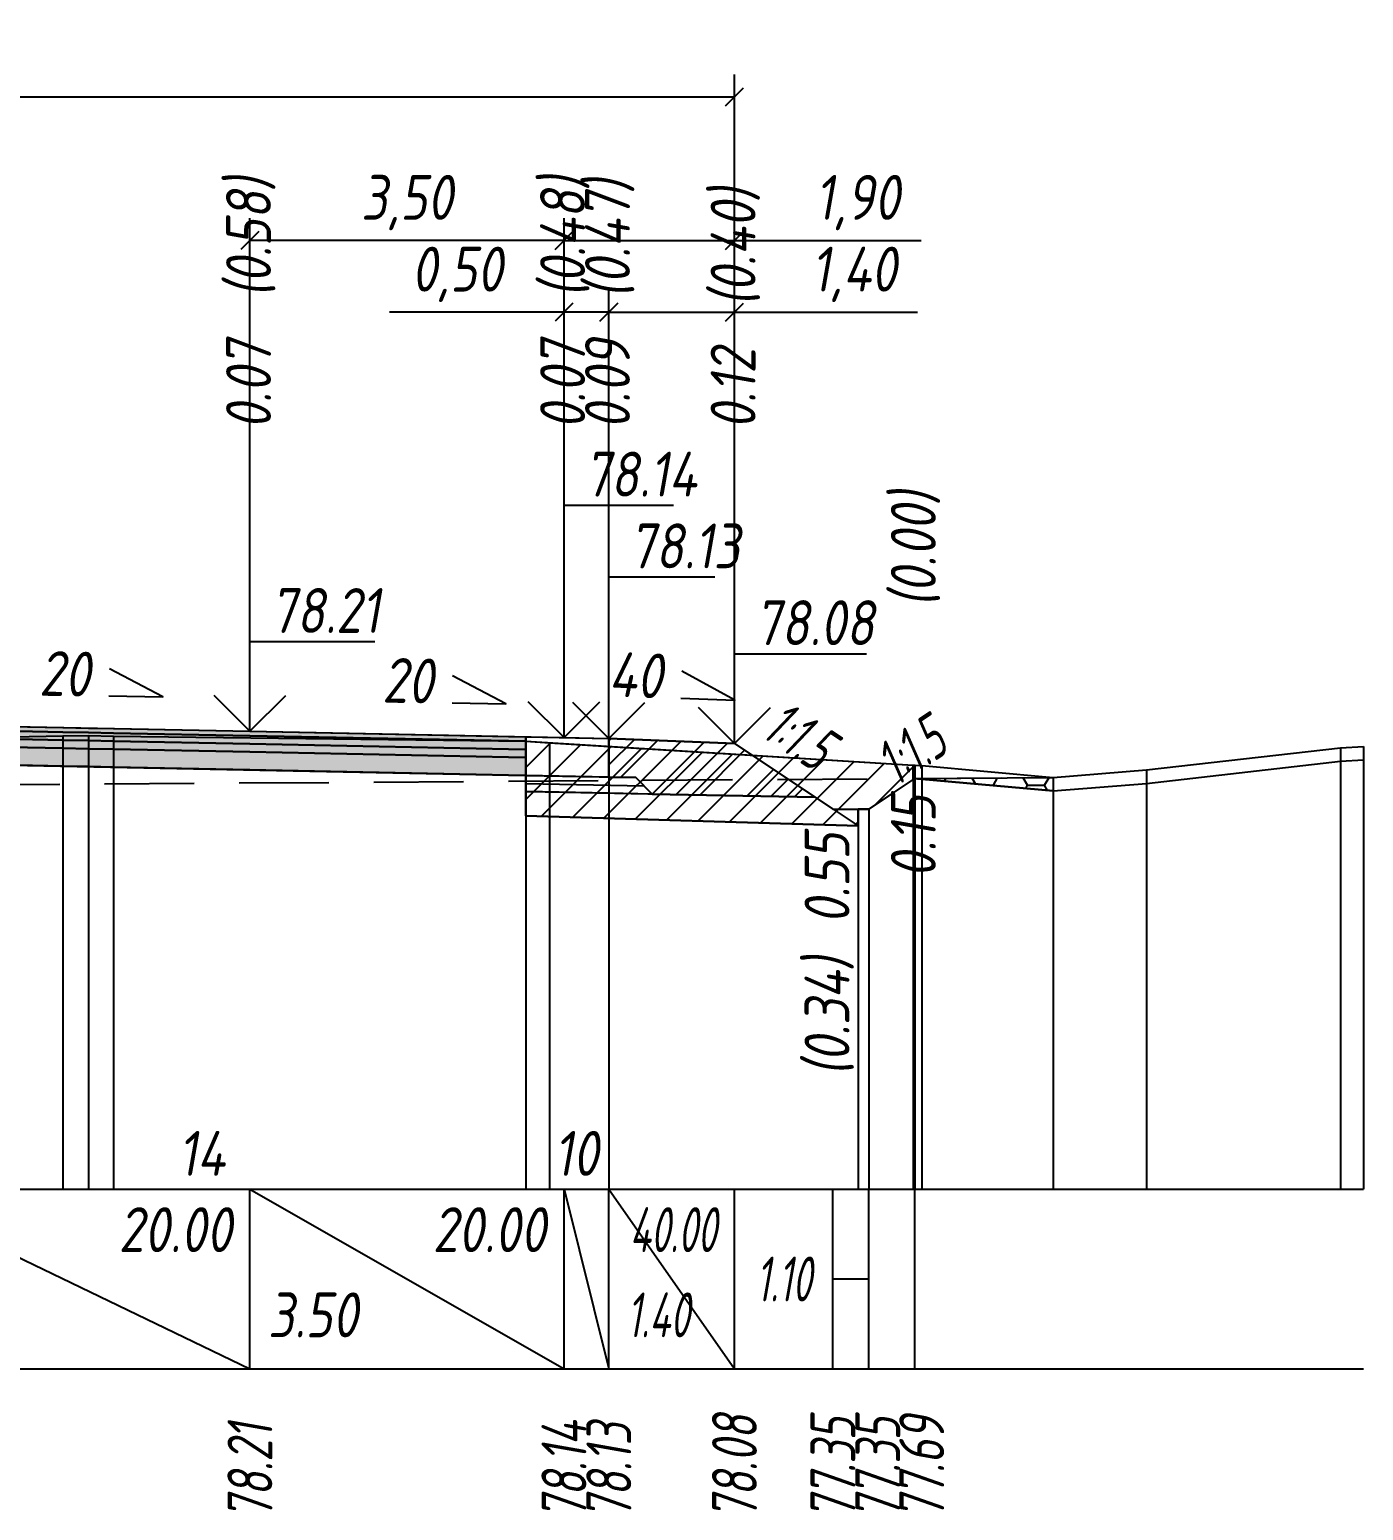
# Model space of a CAD drawing. Extents: x -717 to 1451, y -133302 to 233.
# Drawn here: x 165.9 to 240.2, y -19318.9 to -19236.4 of the extents above; entities that cross this region are included whole.
import ezdxf
from ezdxf.enums import TextEntityAlignment as Align

# ---------------------------------------------------------------- set-up
doc = ezdxf.new("R2010")
doc.units = 0
doc.linetypes.add('штриховая', pattern=[0.75, 0.5, -0.25])
for name, color, linetype in [('Интерполированный поперечник', 2, 'Continuous'), ('Код_514', 1, 'Continuous'), ('Контур_0', 7, 'Continuous'), ('Контур_2521', 7, 'Continuous'), ('Контур_2564', 7, 'Continuous'), ('Контур_2660', 7, 'Continuous'), ('Контур_2665', 7, 'Continuous'), ('Контур_400', 7, 'Continuous'), ('Контур_508', 7, 'Continuous'), ('Контур_512', 7, 'Continuous'), ('Контур_513', 7, 'Continuous'), ('Контур_818', 7, 'Continuous'), ('Красный поперечник', 1, 'Continuous'), ('Объём_2501', 7, 'Continuous'), ('Объём_2564', 7, 'Continuous'), ('Объём_2650', 7, 'Continuous'), ('Объём_2660', 7, 'Continuous'), ('Объём_2661', 7, 'Continuous'), ('Объём_2662', 7, 'Continuous'), ('Объём_2663', 7, 'Continuous'), ('Объём_2664', 7, 'Continuous'), ('Объём_2665', 7, 'Continuous'), ('Объём_2666', 7, 'Continuous'), ('Объём_2667', 7, 'Continuous'), ('Объём_2668', 7, 'Continuous'), ('Объём_2669', 7, 'Continuous'), ('Объём_2675', 7, 'Continuous'), ('Объём_2753', 7, 'Continuous'), ('Откосы', 7, 'Continuous'), ('Отметки покрытия', 7, 'Continuous'), ('Рабочие отметки', 7, 'Continuous'), ('Рабочие отметки доп.', 7, 'Continuous'), ('Слои выравнивания', 7, 'Continuous'), ('Таблица', 7, 'Continuous'), ('Уклоны проезжей части', 7, 'Continuous'), ('Черный поперечник', 3, 'Continuous')]:
    doc.layers.add(name, color=color, linetype=linetype)
for name, color, linetype, true_color in [('Контур_2540', 2, 'Continuous', 0xffff00), ('Контур_2560', 2, 'Continuous', 0xffff00), ('Контур_2561', 7, 'Continuous', 0xff8040), ('Контур_2562', 3, 'Continuous', 0x00ff00), ('Контур_2563', 7, 'Continuous', 0xff8000), ('Контур_2570', 7, 'Continuous', 0x80ff00), ('Контур_2725', 7, 'Continuous', 0x323232), ('Контур_2736', 4, 'Continuous', 0x00ffff), ('Контур_2737', 4, 'Continuous', 0x00ffff), ('Контур_2738', 4, 'Continuous', 0x00ffff), ('Контур_2739', 4, 'Continuous', 0x00ffff), ('Контур_2741', 4, 'Continuous', 0x00ffff), ('Контур_2742', 4, 'Continuous', 0x00ffff), ('Контур_2743', 4, 'Continuous', 0x00ffff), ('Контур_2744', 7, 'Continuous', 0xa4ffff), ('Контур_2745', 7, 'Continuous', 0xa4ffff), ('Контур_2747', 4, 'Continuous', 0x00ffff), ('Контур_2748', 4, 'Continuous', 0x00ffff), ('Контур_2749', 4, 'Continuous', 0x00ffff), ('Контур_2750', 4, 'Continuous', 0x00ffff), ('Контур_2751', 4, 'Continuous', 0x00ffff), ('Контур_2752', 4, 'Continuous', 0x00ffff), ('Контур_2760', 7, 'Continuous', 0x323232), ('Контур_2761', 7, 'Continuous', 0x323232), ('Контур_2762', 7, 'Continuous', 0x323232), ('Контур_2763', 7, 'Continuous', 0x323232), ('Контур_402', 7, 'Continuous', 0xff6464), ('Контур_703', 4, 'Continuous', 0x00ffff), ('Контур_705', 4, 'Continuous', 0x00ffff), ('Контур_707', 4, 'Continuous', 0x00ffff), ('Контур_720', 131, 'Continuous', 0xaaffff), ('Объём_2500', 7, 'Continuous', 0xc0c0c0), ('Объём_2520', 7, 'Continuous', 0x80ffff), ('Объём_2540', 2, 'Continuous', 0xffff00), ('Объём_2560', 2, 'Continuous', 0xffff00), ('Объём_2561', 7, 'Continuous', 0xff8040), ('Объём_2562', 3, 'Continuous', 0x00ff00), ('Объём_2563', 7, 'Continuous', 0xff8000), ('Объём_2570', 7, 'Continuous', 0x80ff00), ('Объём_2600', 7, 'Continuous', 0x808000), ('Объём_2746', 2, 'Continuous', 0xffff00)]:
    doc.layers.add(name, color=color, linetype=linetype, true_color=true_color)
doc.styles.get("Standard").update_dxf_attribs({"font": 'txt', "height": 2.5})
doc.styles.add('М', font='romand.shx', dxfattribs={"width": 0.8, "oblique": 10, "height": 2.5})
doc.dimstyles.new('ISO-25', dxfattribs={"dimtxt": 2.5, "dimasz": 2.5, "dimexe": 1.25, "dimexo": 0.625, "dimtad": 1, "dimtxsty": 'Standard', "dimcen": 2.5, "dimadec": 0, "dimazin": 0, "dimtfac": 1, "dimtmove": 0, "dimatfit": 3, "dimfxl": 1, "dimarcsym": 0})

# ---------------------------------------------------------------- blocks, each defined once
blk = doc.blocks.new('_Oblique')
at = {"color": 0, "linetype": 'ByBlock', "lineweight": -2}
blk.add_line((-0.5, -0.5), (0.5, 0.5), dxfattribs=at)
blk = doc.blocks.new('*D457')
at = {"color": 0, "lineweight": -2, "transparency": 16777216}
for p, q in [((198.128, -19275.312), (198.128, -19250.872)), ((205.128, -19275.592), (205.128, -19250.872)), ((198.128, -19252.122), (205.128, -19252.122)), ((205.128, -19252.122), (215.333, -19252.122))]:
    blk.add_line(p, q, dxfattribs=at)
at = {"layer": 'Defpoints', "color": 0, "transparency": 16777216}
for p in [(205.128, -19252.122), (198.128, -19275.937), (205.128, -19276.217)]:
    blk.add_point(p, dxfattribs=at)
at = {"color": 0, "lineweight": -2, "transparency": 16777216, "rotation": 180}
blk.add_blockref('_Oblique', (198.128, -19252.122), dxfattribs=at)
at = {"color": 0, "lineweight": -2, "transparency": 16777216}
blk.add_blockref('_Oblique', (205.128, -19252.122), dxfattribs=at)
at = {"color": 0, "transparency": 16777216, "insert": (211.793, -19250.009), "char_height": 2.5, "width": 8.75, "attachment_point": 5, "style": 'М'}
blk.add_mtext('1,40', dxfattribs=at)
blk = doc.blocks.new('*D459')
at = {"color": 0, "lineweight": -2, "transparency": 16777216}
for p, q in [((195.628, -19275.262), (195.628, -19250.872)), ((198.128, -19275.312), (198.128, -19250.872)), ((195.628, -19252.122), (185.912, -19252.122)), ((198.128, -19252.122), (195.628, -19252.122))]:
    blk.add_line(p, q, dxfattribs=at)
at = {"layer": 'Defpoints', "color": 0, "transparency": 16777216}
for p in [(198.128, -19252.122), (195.628, -19275.887), (198.128, -19275.937)]:
    blk.add_point(p, dxfattribs=at)
at = {"color": 0, "lineweight": -2, "transparency": 16777216, "rotation": 180}
blk.add_blockref('_Oblique', (195.628, -19252.122), dxfattribs=at)
at = {"color": 0, "lineweight": -2, "transparency": 16777216}
blk.add_blockref('_Oblique', (198.128, -19252.122), dxfattribs=at)
at = {"color": 0, "transparency": 16777216, "insert": (189.673, -19250.009), "char_height": 2.5, "width": 9.16667, "attachment_point": 5, "style": 'М'}
blk.add_mtext('0,50', dxfattribs=at)
blk = doc.blocks.new('*D461')
at = {"color": 0, "lineweight": -2, "transparency": 16777216}
for p, q in [((178.128, -19274.912), (178.128, -19246.872)), ((195.628, -19275.262), (195.628, -19246.872)), ((195.628, -19248.122), (178.128, -19248.122))]:
    blk.add_line(p, q, dxfattribs=at)
at = {"layer": 'Defpoints', "color": 0, "transparency": 16777216}
for p in [(178.128, -19248.122), (178.128, -19275.537), (195.628, -19275.887)]:
    blk.add_point(p, dxfattribs=at)
at = {"color": 0, "lineweight": -2, "transparency": 16777216, "rotation": 180}
blk.add_blockref('_Oblique', (178.128, -19248.122), dxfattribs=at)
at = {"color": 0, "lineweight": -2, "transparency": 16777216}
blk.add_blockref('_Oblique', (195.628, -19248.122), dxfattribs=at)
at = {"color": 0, "transparency": 16777216, "insert": (186.878, -19246.009), "char_height": 2.5, "width": 9.58333, "attachment_point": 5, "style": 'М'}
blk.add_mtext('3,50', dxfattribs=at)
blk = doc.blocks.new('*D462')
at = {"color": 0, "lineweight": -2, "transparency": 16777216}
for p, q in [((195.628, -19275.262), (195.628, -19246.872)), ((205.128, -19275.592), (205.128, -19246.872)), ((195.628, -19248.122), (205.128, -19248.122)), ((205.128, -19248.122), (215.525, -19248.122))]:
    blk.add_line(p, q, dxfattribs=at)
at = {"layer": 'Defpoints', "color": 0, "transparency": 16777216}
for p in [(195.628, -19248.122), (195.628, -19275.887), (205.128, -19276.217)]:
    blk.add_point(p, dxfattribs=at)
at = {"color": 0, "lineweight": -2, "transparency": 16777216, "rotation": 180}
blk.add_blockref('_Oblique', (195.628, -19248.122), dxfattribs=at)
at = {"color": 0, "lineweight": -2, "transparency": 16777216}
blk.add_blockref('_Oblique', (205.128, -19248.122), dxfattribs=at)
at = {"color": 0, "transparency": 16777216, "insert": (211.985, -19246.009), "char_height": 2.5, "width": 8.75, "attachment_point": 5, "style": 'М'}
blk.add_mtext('1,90', dxfattribs=at)
blk = doc.blocks.new('*D464')
at = {"color": 0, "lineweight": -2, "transparency": 16777216}
for p, q in [((109.628, -19275.592), (109.628, -19238.872)), ((205.128, -19275.592), (205.128, -19238.872)), ((109.628, -19240.122), (205.128, -19240.122))]:
    blk.add_line(p, q, dxfattribs=at)
at = {"layer": 'Defpoints', "color": 0, "transparency": 16777216}
for p in [(205.128, -19240.122), (109.628, -19276.217), (205.128, -19276.217)]:
    blk.add_point(p, dxfattribs=at)
at = {"color": 0, "lineweight": -2, "transparency": 16777216, "rotation": 180}
blk.add_blockref('_Oblique', (109.628, -19240.122), dxfattribs=at)
at = {"color": 0, "lineweight": -2, "transparency": 16777216}
blk.add_blockref('_Oblique', (205.128, -19240.122), dxfattribs=at)
at = {"color": 0, "transparency": 16777216, "insert": (157.378, -19238.009), "char_height": 2.5, "width": 10.41667, "attachment_point": 5, "style": 'М'}
blk.add_mtext('19,10', dxfattribs=at)

msp = doc.modelspace()

# ---------------------------------------------------------------- hatches: boundary and pattern name
at = {"layer": 'Объём_2563'}
h = msp.add_hatch(dxfattribs=at)
h.set_pattern_fill('ANSI31', color=256, scale=0.3)
h.paths.add_polyline_path([(200.546, -19278.973), (199.628, -19278.055), (198.128, -19278.025), (198.128, -19275.875), (205.128, -19276.155), (209.628, -19279.155)])
at = {"layer": 'Объём_2600'}
h = msp.add_hatch(dxfattribs=at)
h.set_pattern_fill('ANSI31', color=6, scale=0.4)
h.paths.add_polyline_path([(212.611, -19279.81), (212.019, -19279.81), (212.019, -19280.749), (193.503, -19280.193), (193.503, -19276.025), (215.086, -19277.358), (215.086, -19278.108), (215.157, -19278.113)])
h = msp.add_hatch(dxfattribs=at)
h.set_pattern_fill('HONEY', color=5, scale=0.3)
h.paths.add_polyline_path([(215.171, -19278.103), (222.889, -19278.051), (222.889, -19278.801), (215.571, -19278.138), (215.157, -19278.113)])
at = {"layer": 'Слои выравнивания'}
for color, points in [(2, [(157.378, -19275.06), (161.797, -19275.148), (167.693, -19275.266), (169.135, -19275.295), (170.522, -19275.323), (178.128, -19275.475), (192.535, -19275.763), (193.503, -19275.782), (193.503, -19276.032), (192.535, -19276.013), (178.128, -19275.725), (170.522, -19275.573), (169.135, -19275.545), (167.693, -19275.516), (161.797, -19275.398), (157.378, -19275.31)]), (3, [(157.378, -19275.31), (161.797, -19275.398), (167.693, -19275.516), (169.135, -19275.545), (170.522, -19275.573), (178.128, -19275.725), (192.535, -19276.013), (193.503, -19276.032), (193.503, -19276.482), (192.535, -19276.463), (178.128, -19276.175), (170.522, -19276.023), (169.135, -19275.995), (167.693, -19275.966), (161.797, -19275.848), (157.378, -19275.76)]), (4, [(157.378, -19275.76), (161.797, -19275.848), (167.693, -19275.966), (169.135, -19275.995), (170.522, -19276.023), (178.128, -19276.175), (192.535, -19276.463), (193.503, -19276.482), (193.503, -19276.932), (192.535, -19276.913), (178.128, -19276.625), (170.522, -19276.473), (169.135, -19276.445), (167.693, -19276.416), (161.797, -19276.298), (157.378, -19276.21)]), (5, [(157.378, -19276.21), (161.797, -19276.298), (167.693, -19276.416), (169.135, -19276.445), (170.522, -19276.473), (178.128, -19276.625), (192.535, -19276.913), (193.503, -19276.932), (193.503, -19277.932), (192.535, -19277.913), (178.128, -19277.625), (170.522, -19277.473), (169.135, -19277.445), (167.693, -19277.416), (161.797, -19277.298), (157.378, -19277.21)])]:
    msp.add_hatch(color=color, dxfattribs=at).paths.add_polyline_path(points)

# ---------------------------------------------------------------- linework, layer by layer
at = {"layer": 'Интерполированный поперечник', "linetype": 'штриховая', "ltscale": 10, "flags": 128}
msp.add_lwpolyline([(110.028, -19278.81), (222.889, -19278.051)], dxfattribs=at)
at = {"layer": 'Код_514'}
for p, q in [((157.378, -19301), (178.128, -19311)), ((178.128, -19311), (178.128, -19301)), ((178.128, -19301), (195.628, -19311)), ((195.628, -19311), (195.628, -19301)), ((195.628, -19301), (198.128, -19311)), ((198.128, -19311), (198.128, -19301)), ((198.128, -19301), (205.128, -19311)), ((205.128, -19311), (205.128, -19301)), ((210.611, -19311), (210.611, -19301)), ((212.611, -19311), (212.611, -19301)), ((215.171, -19311), (215.171, -19301)), ((210.611, -19306), (212.611, -19306))]:
    msp.add_line(p, q, dxfattribs=at)
at = {"layer": 'Контур_0', "flags": 128}
for points in [[(193.503, -19275.782), (198.128, -19275.875), (198.128, -19278.025), (193.503, -19277.932), (193.503, -19275.782), (193.503, -19275.782)], [(205.128, -19276.155), (208.122, -19278.151), (208.122, -19278.151), (208.122, -19278.151), (208.122, -19278.151), (208.122, -19278.151), (208.122, -19278.151), (208.122, -19278.151), (208.122, -19278.151), (208.122, -19278.151), (208.122, -19278.151), (208.122, -19278.151), (208.122, -19278.151), (208.122, -19278.151), (208.122, -19278.151), (210.611, -19279.81)], [(205.128, -19276.155), (208.122, -19278.151), (208.122, -19278.151), (208.122, -19278.151), (208.122, -19278.151), (208.122, -19278.151), (208.122, -19278.151), (208.122, -19278.151), (208.122, -19278.151), (208.122, -19278.151), (208.122, -19278.151), (208.122, -19278.151), (208.122, -19278.151), (208.122, -19278.151), (208.122, -19278.151), (210.611, -19279.81), (212.611, -19279.81), (215.171, -19278.103), (215.171, -19278.103), (215.171, -19278.103), (215.171, -19278.103), (215.171, -19278.103), (215.171, -19278.103), (215.171, -19278.103), (215.171, -19278.103), (215.171, -19278.103), (215.171, -19278.103), (215.171, -19278.103), (215.171, -19278.103), (215.171, -19278.103)], [(198.128, -19278.925), (193.503, -19278.832), (193.503, -19277.932), (199.628, -19278.055), (200.546, -19278.973), (198.128, -19278.925), (198.128, -19278.925)], [(198.128, -19278.025), (199.628, -19278.055), (200.546, -19278.973), (209.628, -19279.155)]]:
    msp.add_lwpolyline(points, dxfattribs=at)
at = {"layer": 'Контур_2521', "color": 250, "flags": 128}
msp.add_lwpolyline([(193.503, -19278.382), (200.087, -19278.514)], dxfattribs=at)
at = {"layer": 'Контур_2540', "flags": 128}
msp.add_lwpolyline([(195.628, -19278.875), (209.628, -19279.155), (212.019, -19280.749), (193.503, -19280.193), (193.503, -19278.832), (195.628, -19278.875), (195.628, -19278.875)], dxfattribs=at)
at = {"layer": 'Контур_2560', "flags": 128}
msp.add_lwpolyline([(198.128, -19275.875), (205.128, -19276.155), (205.128, -19276.155), (205.128, -19276.155)], dxfattribs=at)
at = {"layer": 'Контур_2561', "flags": 128}
msp.add_lwpolyline([(198.128, -19275.875), (198.128, -19275.875), (205.128, -19276.155), (205.128, -19276.155), (198.128, -19275.875)], dxfattribs=at)
at = {"layer": 'Контур_2562', "flags": 128}
msp.add_lwpolyline([(205.128, -19276.155), (205.128, -19276.155), (205.128, -19276.155), (205.128, -19276.155), (205.128, -19276.155)], dxfattribs=at)
at = {"layer": 'Контур_2563', "flags": 128}
msp.add_lwpolyline([(200.546, -19278.973), (199.628, -19278.055), (198.128, -19278.025), (198.128, -19275.875), (205.128, -19276.155), (209.628, -19279.155), (200.546, -19278.973), (200.546, -19278.973)], dxfattribs=at)
at = {"layer": 'Контур_2564', "flags": 128}
msp.add_lwpolyline([(198.128, -19275.875), (205.128, -19276.155)], dxfattribs=at)
at = {"layer": 'Контур_2570', "flags": 128}
msp.add_lwpolyline([(157.378, -19275.932), (167.693, -19275.737), (169.135, -19275.712), (170.522, -19275.74), (193.503, -19276.025), (194.82, -19276.11), (215.086, -19277.358), (215.086, -19278.108), (215.571, -19278.138), (222.889, -19278.801), (222.889, -19278.801), (228.087, -19278.381), (238.904, -19277.142), (240.171, -19277.073)], dxfattribs=at)
at = {"layer": 'Контур_2660', "flags": 128}
msp.add_lwpolyline([(193.503, -19280.193), (212.019, -19280.749)], dxfattribs=at)
at = {"layer": 'Контур_2665', "flags": 128}
msp.add_lwpolyline([(205.128, -19276.155), (205.128, -19276.155)], dxfattribs=at)
at = {"layer": 'Контур_2725', "flags": 128}
msp.add_lwpolyline([(144.122, -19277.475), (157.378, -19277.21), (161.797, -19277.298), (167.693, -19277.416), (169.135, -19277.445), (170.522, -19277.473), (178.128, -19277.625), (192.535, -19277.913), (193.503, -19277.932)], dxfattribs=at)
at = {"layer": 'Контур_2736', "flags": 128}
for points in [[(205.128, -19276.155), (208.122, -19278.151)], [(208.122, -19278.151), (210.611, -19279.81)]]:
    msp.add_lwpolyline(points, dxfattribs=at)
at = {"layer": 'Контур_2737', "flags": 128}
msp.add_lwpolyline([(208.122, -19278.151), (208.122, -19278.151)], dxfattribs=at)
at = {"layer": 'Контур_2738', "flags": 128}
msp.add_lwpolyline([(208.122, -19278.151), (208.122, -19278.151)], dxfattribs=at)
at = {"layer": 'Контур_2739', "flags": 128}
msp.add_lwpolyline([(208.122, -19278.151), (208.122, -19278.151)], dxfattribs=at)
at = {"layer": 'Контур_2741', "flags": 128}
msp.add_lwpolyline([(215.171, -19278.103), (215.171, -19278.103)], dxfattribs=at)
at = {"layer": 'Контур_2742', "flags": 128}
msp.add_lwpolyline([(215.171, -19278.103), (215.171, -19278.103)], dxfattribs=at)
at = {"layer": 'Контур_2743', "flags": 128}
msp.add_lwpolyline([(215.171, -19278.103), (215.171, -19278.103)], dxfattribs=at)
at = {"layer": 'Контур_2744', "flags": 128}
msp.add_lwpolyline([(215.171, -19278.103), (215.171, -19278.103)], dxfattribs=at)
msp.add_lwpolyline([(215.171, -19278.103), (215.171, -19278.103)], dxfattribs=at)
msp.add_lwpolyline([(215.171, -19278.103), (215.171, -19278.103)], dxfattribs=at)
msp.add_lwpolyline([(215.171, -19278.103), (215.171, -19278.103)], dxfattribs=at)
msp.add_lwpolyline([(215.171, -19278.103), (215.171, -19278.103)], dxfattribs=at)
msp.add_lwpolyline([(215.171, -19278.103), (215.171, -19278.103)], dxfattribs=at)
at = {"layer": 'Контур_2745', "flags": 128}
msp.add_lwpolyline([(208.122, -19278.151), (208.122, -19278.151)], dxfattribs=at)
msp.add_lwpolyline([(208.122, -19278.151), (208.122, -19278.151)], dxfattribs=at)
msp.add_lwpolyline([(208.122, -19278.151), (208.122, -19278.151)], dxfattribs=at)
msp.add_lwpolyline([(208.122, -19278.151), (208.122, -19278.151)], dxfattribs=at)
msp.add_lwpolyline([(208.122, -19278.151), (208.122, -19278.151)], dxfattribs=at)
msp.add_lwpolyline([(208.122, -19278.151), (208.122, -19278.151)], dxfattribs=at)
at = {"layer": 'Контур_2747', "flags": 128}
msp.add_lwpolyline([(208.122, -19278.151), (208.122, -19278.151)], dxfattribs=at)
at = {"layer": 'Контур_2748', "flags": 128}
msp.add_lwpolyline([(208.122, -19278.151), (208.122, -19278.151)], dxfattribs=at)
at = {"layer": 'Контур_2749', "flags": 128}
msp.add_lwpolyline([(208.122, -19278.151), (208.122, -19278.151)], dxfattribs=at)
at = {"layer": 'Контур_2750', "flags": 128}
msp.add_lwpolyline([(215.171, -19278.103), (215.171, -19278.103)], dxfattribs=at)
at = {"layer": 'Контур_2751', "flags": 128}
msp.add_lwpolyline([(215.171, -19278.103), (215.171, -19278.103)], dxfattribs=at)
at = {"layer": 'Контур_2752', "flags": 128}
msp.add_lwpolyline([(215.171, -19278.103), (215.171, -19278.103)], dxfattribs=at)
at = {"layer": 'Контур_2760', "flags": 128}
msp.add_lwpolyline([(144.122, -19275.325), (157.378, -19275.06), (161.797, -19275.148), (167.693, -19275.266), (169.135, -19275.295), (170.522, -19275.323), (178.128, -19275.475), (192.535, -19275.763), (193.503, -19275.782)], dxfattribs=at)
at = {"layer": 'Контур_2761', "flags": 128}
msp.add_lwpolyline([(144.122, -19275.575), (157.378, -19275.31), (161.797, -19275.398), (167.693, -19275.516), (169.135, -19275.545), (170.522, -19275.573), (178.128, -19275.725), (192.535, -19276.013), (193.503, -19276.032)], dxfattribs=at)
at = {"layer": 'Контур_2762', "flags": 128}
msp.add_lwpolyline([(144.122, -19276.025), (157.378, -19275.76), (161.797, -19275.848), (167.693, -19275.966), (169.135, -19275.995), (170.522, -19276.023), (178.128, -19276.175), (192.535, -19276.463), (193.503, -19276.482)], dxfattribs=at)
at = {"layer": 'Контур_2763', "flags": 128}
msp.add_lwpolyline([(144.122, -19276.475), (157.378, -19276.21), (161.797, -19276.298), (167.693, -19276.416), (169.135, -19276.445), (170.522, -19276.473), (178.128, -19276.625), (192.535, -19276.913), (193.503, -19276.932)], dxfattribs=at)
at = {"layer": 'Контур_400', "flags": 128}
msp.add_lwpolyline([(157.378, -19275.06), (178.128, -19275.475), (195.628, -19275.825), (195.628, -19275.825), (195.628, -19275.825), (195.628, -19275.825), (195.628, -19275.825), (195.628, -19275.825), (198.128, -19275.875)], dxfattribs=at)
at = {"layer": 'Контур_402', "flags": 128}
msp.add_lwpolyline([(105, -19280.681), (144.122, -19279.507), (144.122, -19277.475), (157.378, -19277.21), (193.503, -19277.932), (193.503, -19280.193), (212.019, -19280.749)], dxfattribs=at)
at = {"layer": 'Контур_508', "flags": 128}
msp.add_lwpolyline([(105, -19280.681), (144.122, -19279.507), (144.122, -19277.475), (157.378, -19277.21), (193.503, -19277.932), (193.503, -19280.193), (212.019, -19280.749), (212.019, -19279.81), (212.611, -19279.81), (215.171, -19278.103)], dxfattribs=at)
at = {"layer": 'Контур_512', "flags": 128}
msp.add_lwpolyline([(193.503, -19280.193), (212.019, -19280.749), (212.019, -19279.81), (212.611, -19279.81), (215.171, -19278.103)], dxfattribs=at)
at = {"layer": 'Контур_513', "flags": 128}
msp.add_lwpolyline([(105, -19280.681), (144.122, -19279.507), (144.122, -19277.475), (157.378, -19277.21), (193.503, -19277.932), (193.503, -19280.193), (212.019, -19280.749), (212.019, -19279.81), (212.611, -19279.81), (215.171, -19278.103)], dxfattribs=at)
at = {"layer": 'Контур_703', "flags": 128}
msp.add_lwpolyline([(205.128, -19276.155), (208.122, -19278.151)], dxfattribs=at)
at = {"layer": 'Контур_705', "flags": 128}
msp.add_lwpolyline([(208.122, -19278.151), (208.122, -19278.151)], dxfattribs=at)
at = {"layer": 'Контур_707', "flags": 128}
msp.add_lwpolyline([(212.611, -19279.81), (215.171, -19278.103)], dxfattribs=at)
at = {"layer": 'Контур_720', "flags": 128}
msp.add_lwpolyline([(210.611, -19279.81), (212.611, -19279.81)], dxfattribs=at)
at = {"layer": 'Контур_818', "flags": 128}
msp.add_lwpolyline([(105, -19279.99), (107.513, -19279.669), (110.028, -19279.56), (110.028, -19279.56), (118.525, -19278.266), (119.653, -19278.105), (119.653, -19277.355), (121.042, -19277.268), (144.122, -19276.182), (157.378, -19275.932), (167.693, -19275.737), (169.135, -19275.712), (170.522, -19275.74), (193.503, -19276.025), (194.82, -19276.11), (215.086, -19277.358), (215.086, -19278.108), (215.171, -19278.114)], dxfattribs=at)
at = {"layer": 'Красный поперечник'}
for p, q in [((157.378, -19275.06), (178.128, -19275.475)), ((178.128, -19275.475), (195.628, -19275.825)), ((195.628, -19275.825), (198.128, -19275.875)), ((198.128, -19275.875), (205.128, -19276.155)), ((205.128, -19276.155), (210.611, -19279.81)), ((212.611, -19279.81), (215.171, -19278.103)), ((215.171, -19278.103), (215.171, -19301)), ((210.611, -19279.81), (212.611, -19279.81)), ((212.019, -19279.81), (212.019, -19301)), ((212.611, -19279.81), (212.611, -19301)), ((193.503, -19280.193), (193.503, -19301)), ((212.019, -19280.749), (212.019, -19301))]:
    msp.add_line(p, q, dxfattribs=at)
at = {"layer": 'Объём_2500', "flags": 128}
msp.add_lwpolyline([(193.503, -19275.782), (198.128, -19275.875), (198.128, -19278.025), (193.503, -19277.932), (193.503, -19275.782), (193.503, -19275.782)], dxfattribs=at)
at = {"layer": 'Объём_2501', "flags": 128}
msp.add_lwpolyline([(157.378, -19275.06), (178.128, -19275.475), (195.628, -19275.825), (195.628, -19275.825), (195.628, -19275.825), (195.628, -19275.825), (195.628, -19275.825), (195.628, -19275.825), (198.128, -19275.875)], dxfattribs=at)
at = {"layer": 'Объём_2520', "color": 250, "flags": 128}
msp.add_lwpolyline([(198.128, -19278.925), (193.503, -19278.832), (193.503, -19277.932), (199.628, -19278.055), (200.546, -19278.973), (198.128, -19278.925), (198.128, -19278.925)], dxfattribs=at)
at = {"layer": 'Объём_2540', "flags": 128}
msp.add_lwpolyline([(195.628, -19278.875), (209.628, -19279.155), (212.019, -19280.749), (193.503, -19280.193), (193.503, -19278.832), (195.628, -19278.875), (195.628, -19278.875)], dxfattribs=at)
at = {"layer": 'Объём_2560', "flags": 128}
msp.add_lwpolyline([(198.128, -19275.875), (205.128, -19276.155), (205.128, -19276.155), (205.128, -19276.155)], dxfattribs=at)
at = {"layer": 'Объём_2561', "flags": 128}
msp.add_lwpolyline([(198.128, -19275.875), (198.128, -19275.875), (205.128, -19276.155), (205.128, -19276.155), (198.128, -19275.875)], dxfattribs=at)
at = {"layer": 'Объём_2562', "flags": 128}
msp.add_lwpolyline([(205.128, -19276.155), (205.128, -19276.155), (205.128, -19276.155), (205.128, -19276.155), (205.128, -19276.155)], dxfattribs=at)
at = {"layer": 'Объём_2563', "color": 250, "flags": 128}
msp.add_lwpolyline([(200.546, -19278.973), (199.628, -19278.055), (198.128, -19278.025), (198.128, -19275.875), (205.128, -19276.155), (209.628, -19279.155), (200.546, -19278.973), (200.546, -19278.973)], dxfattribs=at)
at = {"layer": 'Объём_2564', "flags": 128}
msp.add_lwpolyline([(198.128, -19275.875), (205.128, -19276.155)], dxfattribs=at)
at = {"layer": 'Объём_2570', "flags": 128}
msp.add_lwpolyline([(215.086, -19277.358), (215.171, -19277.364), (215.171, -19278.114), (215.086, -19278.108), (215.086, -19277.358), (215.086, -19277.358)], dxfattribs=at)
at = {"layer": 'Объём_2600', "color": 5, "flags": 128}
msp.add_lwpolyline([(215.171, -19278.103), (222.889, -19278.051), (222.889, -19278.801), (215.571, -19278.138), (215.157, -19278.113), (215.171, -19278.103), (215.171, -19278.103)], dxfattribs=at)
at = {"layer": 'Объём_2650', "color": 6, "flags": 128}
msp.add_lwpolyline([(212.611, -19279.81), (212.019, -19279.81), (212.019, -19280.749), (193.503, -19280.193), (193.503, -19276.025), (215.086, -19277.358), (215.086, -19278.108), (215.157, -19278.113), (212.611, -19279.81), (212.611, -19279.81)], dxfattribs=at)
at = {"layer": 'Объём_2660', "flags": 128}
msp.add_lwpolyline([(193.503, -19280.193), (212.019, -19280.749)], dxfattribs=at)
at = {"layer": 'Объём_2661', "flags": 128}
msp.add_lwpolyline([(205.128, -19276.155), (208.122, -19278.151), (210.611, -19279.81)], dxfattribs=at)
at = {"layer": 'Объём_2662', "flags": 128}
msp.add_lwpolyline([(212.611, -19279.81), (215.171, -19278.103)], dxfattribs=at)
at = {"layer": 'Объём_2663', "flags": 128}
msp.add_lwpolyline([(210.611, -19279.81), (212.611, -19279.81)], dxfattribs=at)
at = {"layer": 'Объём_2664', "flags": 128}
msp.add_lwpolyline([(210.611, -19279.81), (212.611, -19279.81)], dxfattribs=at)
at = {"layer": 'Объём_2665', "flags": 128}
msp.add_lwpolyline([(205.128, -19276.155), (205.128, -19276.155)], dxfattribs=at)
at = {"layer": 'Объём_2666', "flags": 128}
for points in [[(205.128, -19276.155), (208.122, -19278.151)], [(208.122, -19278.151), (210.611, -19279.81)]]:
    msp.add_lwpolyline(points, dxfattribs=at)
at = {"layer": 'Объём_2667', "flags": 128}
for points in [[(208.122, -19278.151), (208.122, -19278.151)], [(215.171, -19278.103), (215.171, -19278.103)]]:
    msp.add_lwpolyline(points, dxfattribs=at)
at = {"layer": 'Объём_2668', "flags": 128}
for points in [[(208.122, -19278.151), (208.122, -19278.151)], [(215.171, -19278.103), (215.171, -19278.103)]]:
    msp.add_lwpolyline(points, dxfattribs=at)
at = {"layer": 'Объём_2669', "flags": 128}
for points in [[(208.122, -19278.151), (208.122, -19278.151)], [(215.171, -19278.103), (215.171, -19278.103)]]:
    msp.add_lwpolyline(points, dxfattribs=at)
at = {"layer": 'Объём_2675', "flags": 128}
for points in [[(208.122, -19278.151), (208.122, -19278.151)], [(208.122, -19278.151), (208.122, -19278.151)], [(208.122, -19278.151), (208.122, -19278.151)], [(208.122, -19278.151), (208.122, -19278.151)], [(208.122, -19278.151), (208.122, -19278.151)], [(208.122, -19278.151), (208.122, -19278.151)], [(215.171, -19278.103), (215.171, -19278.103)], [(215.171, -19278.103), (215.171, -19278.103)], [(215.171, -19278.103), (215.171, -19278.103)], [(215.171, -19278.103), (215.171, -19278.103)], [(215.171, -19278.103), (215.171, -19278.103)], [(215.171, -19278.103), (215.171, -19278.103)]]:
    msp.add_lwpolyline(points, dxfattribs=at)
at = {"layer": 'Объём_2746', "flags": 128}
msp.add_lwpolyline([(212.019, -19280.749), (193.503, -19280.193), (193.503, -19276.025), (206.104, -19276.805), (210.611, -19279.81), (212.019, -19279.81), (212.019, -19280.749), (212.019, -19280.749)], dxfattribs=at)
at = {"layer": 'Объём_2753', "flags": 128}
msp.add_lwpolyline([(193.503, -19275.782), (193.503, -19275.782)], dxfattribs=at)
at = {"layer": 'Откосы', "color": 1, "flags": 128}
for points in [[(170.266, -19273.5), (173.266, -19273.56), (170.296, -19272.001)], [(189.391, -19273.883), (192.391, -19273.943), (189.421, -19272.383)], [(202.142, -19273.627), (205.14, -19273.747), (202.202, -19272.128)]]:
    msp.add_lwpolyline(points, dxfattribs=at)
at = {"layer": 'Отметки покрытия', "color": 1}
for p, q in [((195.628, -19275.825), (195.628, -19262.875)), ((195.628, -19262.875), (201.728, -19262.875)), ((198.128, -19275.875), (198.128, -19266.875)), ((198.128, -19266.875), (204.028, -19266.875)), ((178.128, -19275.475), (178.128, -19270.475)), ((178.128, -19270.475), (185.078, -19270.475)), ((205.128, -19276.155), (205.128, -19271.155)), ((205.128, -19271.155), (212.478, -19271.155)), ((178.128, -19275.475), (176.128, -19273.475)), ((178.128, -19275.475), (180.128, -19273.475)), ((195.628, -19275.825), (193.628, -19273.825)), ((195.628, -19275.825), (197.628, -19273.825)), ((198.128, -19275.875), (196.128, -19273.875)), ((198.128, -19275.875), (200.128, -19273.875)), ((205.128, -19276.155), (203.128, -19274.155)), ((205.128, -19276.155), (207.128, -19274.155))]:
    msp.add_line(p, q, dxfattribs=at)
at = {"layer": 'Слои выравнивания'}
for p, q in [((193.503, -19275.782), (193.503, -19301)), ((198.128, -19275.875), (198.128, -19301))]:
    msp.add_line(p, q, dxfattribs=at)
at = {"layer": 'Слои выравнивания', "color": 2, "flags": 128}
msp.add_lwpolyline([(157.378, -19275.06), (161.797, -19275.148), (167.693, -19275.266), (169.135, -19275.295), (170.522, -19275.323), (178.128, -19275.475), (192.535, -19275.763), (193.503, -19275.782), (193.503, -19276.032), (192.535, -19276.013), (178.128, -19275.725), (170.522, -19275.573), (169.135, -19275.545), (167.693, -19275.516), (161.797, -19275.398), (157.378, -19275.31)], close=True, dxfattribs=at)
at = {"layer": 'Слои выравнивания', "color": 3, "flags": 128}
msp.add_lwpolyline([(157.378, -19275.31), (161.797, -19275.398), (167.693, -19275.516), (169.135, -19275.545), (170.522, -19275.573), (178.128, -19275.725), (192.535, -19276.013), (193.503, -19276.032), (193.503, -19276.482), (192.535, -19276.463), (178.128, -19276.175), (170.522, -19276.023), (169.135, -19275.995), (167.693, -19275.966), (161.797, -19275.848), (157.378, -19275.76)], close=True, dxfattribs=at)
at = {"layer": 'Слои выравнивания', "color": 4, "flags": 128}
msp.add_lwpolyline([(157.378, -19275.76), (161.797, -19275.848), (167.693, -19275.966), (169.135, -19275.995), (170.522, -19276.023), (178.128, -19276.175), (192.535, -19276.463), (193.503, -19276.482), (193.503, -19276.932), (192.535, -19276.913), (178.128, -19276.625), (170.522, -19276.473), (169.135, -19276.445), (167.693, -19276.416), (161.797, -19276.298), (157.378, -19276.21)], close=True, dxfattribs=at)
at = {"layer": 'Слои выравнивания', "color": 5, "flags": 128}
msp.add_lwpolyline([(157.378, -19276.21), (161.797, -19276.298), (167.693, -19276.416), (169.135, -19276.445), (170.522, -19276.473), (178.128, -19276.625), (192.535, -19276.913), (193.503, -19276.932), (193.503, -19277.932), (192.535, -19277.913), (178.128, -19277.625), (170.522, -19277.473), (169.135, -19277.445), (167.693, -19277.416), (161.797, -19277.298), (157.378, -19277.21)], close=True, dxfattribs=at)
at = {"layer": 'Таблица'}
for p, q in [((80, -19301), (240.171, -19301)), ((80, -19311), (240.171, -19311))]:
    msp.add_line(p, q, dxfattribs=at)
at = {"layer": 'Черный поперечник', "color": 7}
for p, q in [((167.693, -19275.737), (167.693, -19301)), ((169.135, -19275.712), (169.135, -19301)), ((170.522, -19275.74), (170.522, -19301)), ((193.503, -19276.025), (193.503, -19301)), ((194.82, -19276.11), (194.82, -19301)), ((238.904, -19276.392), (238.904, -19301)), ((240.171, -19276.323), (240.171, -19301)), ((215.086, -19277.358), (215.086, -19301)), ((215.571, -19277.388), (215.571, -19301)), ((228.087, -19277.631), (228.087, -19301)), ((222.889, -19278.051), (222.889, -19301))]:
    msp.add_line(p, q, dxfattribs=at)
at = {"layer": 'Черный поперечник', "flags": 128}
msp.add_lwpolyline([(80, -19281), (80.797, -19280.964), (93.7, -19280.683), (107.513, -19278.919), (110.028, -19278.81), (118.525, -19277.516), (119.653, -19277.355), (121.042, -19277.268), (144.122, -19276.182), (157.378, -19275.932), (167.693, -19275.737), (169.135, -19275.712), (170.522, -19275.74), (193.503, -19276.025), (194.82, -19276.11), (215.086, -19277.358), (215.571, -19277.388), (222.889, -19278.051), (228.087, -19277.631), (238.904, -19276.392), (240.171, -19276.323)], dxfattribs=at)

# ---------------------------------------------------------------- texts
at = {"layer": 'Код_514', "style": 'М', "oblique": 10}
for s, width, p in [('20.00', 0.8, (177.128, -19302)), ('20.00', 0.8, (194.628, -19302)), ('40.00', 0.6, (204.128, -19302))]:
    msp.add_text(s, height=2.5, dxfattribs=dict(at, width=width)).set_placement(p, align=Align.TOP_RIGHT)
at = {"layer": 'Код_514', "style": 'М', "oblique": 10, "width": 0.6}
msp.add_text('1.10', height=2.5, dxfattribs=at).set_placement((207.869, -19306), align=Align.MIDDLE_CENTER)
at = {"layer": 'Код_514', "style": 'М', "oblique": 10}
for s, width, p in [('3.50', 0.8, (179.128, -19310)), ('1.40', 0.6, (199.128, -19310))]:
    msp.add_text(s, height=2.5, dxfattribs=dict(at, width=width)).set_placement(p, align=Align.BOTTOM_LEFT)
at = {"layer": 'Код_514', "style": 'М', "oblique": 10, "width": 0.7}
for s, p in [('78.21', (178.128, -19319.382)), ('78.14', (195.628, -19319.382)), ('78.13', (198.128, -19319.382)), ('78.08', (205.128, -19319.382)), ('77.35', (210.611, -19319.382)), ('77.35', (213.111, -19319.382)), ('77.69', (215.561, -19319.382))]:
    msp.add_text(s, height=2.5, rotation=90, dxfattribs=at).set_placement(p, align=Align.MIDDLE_LEFT)
at = {"layer": 'Отметки покрытия', "color": 1, "style": 'М', "oblique": 10, "width": 0.8}
for s, p in [('78.14', (196.769, -19263.143)), ('78.13', (199.269, -19267.143)), ('78.21', (179.269, -19270.743)), ('78.08', (206.269, -19271.423))]:
    msp.add_text(s, height=2.5, dxfattribs=at).set_placement(p, align=Align.BOTTOM_LEFT)
at = {"layer": 'Рабочие отметки', "color": 1, "style": 'М', "oblique": 10, "width": 0.8}
for s, p in [('0.07', (178.05, -19258.625)), ('0.07', (195.55, -19258.625)), ('0.09', (198.05, -19258.625)), ('0.12', (205.05, -19258.625))]:
    msp.add_text(s, height=2.5, rotation=90, dxfattribs=at).set_placement(p, align=Align.MIDDLE_LEFT)
for s, p in [('0.15', (215.093, -19279.034)), ('0.55', (210.283, -19281.124))]:
    msp.add_text(s, height=2.5, rotation=90, dxfattribs=at).set_placement(p, align=Align.MIDDLE_RIGHT)
at = {"layer": 'Рабочие отметки доп.', "color": 1, "style": 'М', "oblique": 10, "width": 0.8}
for s, p in [('(0.58)', (178.05, -19251.275)), ('(0.48)', (195.55, -19251.275)), ('(0.47)', (198.05, -19251.325)), ('(0.40)', (205.05, -19251.775)), ('(0.00)', (215.093, -19268.534))]:
    msp.add_text(s, height=2.5, rotation=90, dxfattribs=at).set_placement(p, align=Align.MIDDLE_LEFT)
msp.add_text('(0.34)', height=2.5, rotation=90, dxfattribs=at).set_placement((210.283, -19288.041), align=Align.MIDDLE_RIGHT)
at = {"layer": 'Слои выравнивания', "style": 'М', "oblique": 10, "width": 0.8}
for s, p in [('14', (175.441, -19301)), ('10', (196.315, -19301))]:
    msp.add_text(s, height=2.5, dxfattribs=at).set_placement(p, align=Align.BOTTOM_CENTER)
at = {"layer": 'Уклоны проезжей части', "color": 1, "style": 'М', "oblique": 10}
for s, rotation, width, p in [('20', 358.85423, 0.8, (167.773, -19274.267)), ('20', 358.85423, 0.8, (186.898, -19274.65)), ('40', 357.70938, 0.8, (199.551, -19274.343)), ('1:1.5', 326.30994, 0.6, (207.652, -19277.374)), ('1:1.5', 33.69007, 0.6, (216.077, -19278.199))]:
    msp.add_text(s, height=2.5, rotation=rotation, dxfattribs=dict(at, width=width)).set_placement(p, align=Align.BOTTOM_CENTER)

# ---------------------------------------------------------------- dimensions: what is measured, and where the dimension line sits
at = {"color": 5}
dim = msp.add_linear_dim(base=(205.128, -19240.122), p1=(109.628, -19276.217), p2=(205.128, -19276.217), angle=180, dimstyle='ISO-25', override={"dimasz": 1, "dimlfac": 0.2, "dimzin": 0, "dimtxsty": 'М', "dimblk1": 'Oblique', "dimblk2": 'Oblique', "dimsah": 1}, dxfattribs=at)
dim.commit()
dim.dimension.update_dxf_attribs({"geometry": '*D464', "text_midpoint": (157.378, -19238.009)})
dim = msp.add_linear_dim(base=(178.128, -19248.122), p1=(195.628, -19275.887), p2=(178.128, -19275.537), dimstyle='ISO-25', override={"dimasz": 1, "dimlfac": 0.2, "dimzin": 0, "dimtxsty": 'М', "dimblk1": 'Oblique', "dimblk2": 'Oblique', "dimsah": 1}, dxfattribs=at)
dim.commit()
dim.dimension.update_dxf_attribs({"geometry": '*D461', "text_midpoint": (186.878, -19246.009)})
dim = msp.add_linear_dim(base=(195.628, -19248.122), p1=(205.128, -19276.217), p2=(195.628, -19275.887), dimstyle='ISO-25', override={"dimasz": 1, "dimlfac": 0.2, "dimzin": 0, "dimtxsty": 'М', "dimblk1": 'Oblique', "dimblk2": 'Oblique', "dimsah": 1}, dxfattribs=at)
dim.commit()
dim.dimension.update_dxf_attribs({"geometry": '*D462', "text_midpoint": (211.985, -19248.122), "dimtype": 160})
for base, p1, p2, picture, middle in [((198.128, -19252.122), (195.628, -19275.887), (198.128, -19275.937), '*D459', (189.673, -19252.122)), ((205.128, -19252.122), (198.128, -19275.937), (205.128, -19276.217), '*D457', (211.793, -19252.122))]:
    dim = msp.add_linear_dim(base=base, p1=p1, p2=p2, angle=180, dimstyle='ISO-25', override={"dimasz": 1, "dimlfac": 0.2, "dimzin": 0, "dimtxsty": 'М', "dimblk1": 'Oblique', "dimblk2": 'Oblique', "dimsah": 1}, dxfattribs=at)
    dim.commit()
    dim.dimension.update_dxf_attribs({"geometry": picture, "text_midpoint": middle, "dimtype": 160})

doc.saveas('drawing.dxf')
